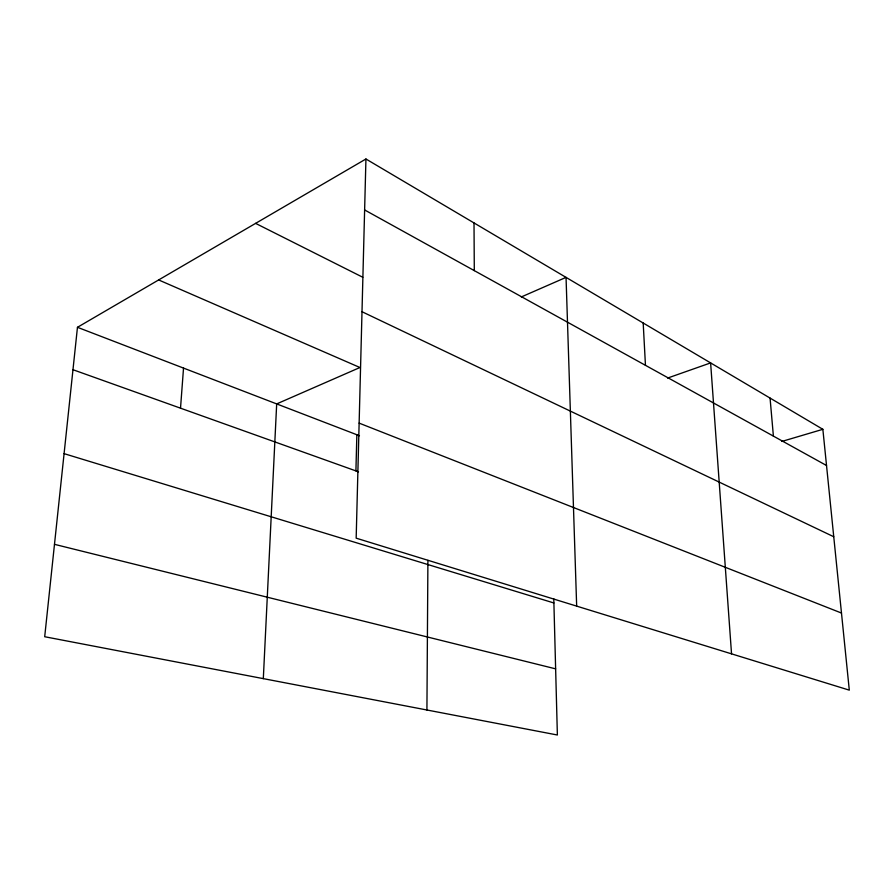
<?xml version="1.0" encoding="UTF-8"?>
<svg xmlns="http://www.w3.org/2000/svg" width="894" height="894" viewBox="0 0 894 894"><rect width="100%" height="100%" fill="white"/><g stroke="black" fill="none" stroke-linecap="round" stroke-linejoin="round"><path stroke-width="1.34" d="M426.919 709.992L427.913 560.404M355.913 470.903L356.862 434.741M365.937 158.998L356.17 538.166L849.3 690.146L822.86 429.31L365.937 158.998L77.465 327.305L44.7 636.729L557.375 735.002L553.788 598.846M263.317 678.635L276.682 403.909L359.936 367.512L158.651 279.945M180.521 408.167L183.527 368.093M521.336 296.931L566.047 277.375L576.664 606.121M667.583 378.073L710.618 362.908L731.538 653.849M781.837 441.446L822.86 429.31M54.489 544.334L555.632 668.846M64.089 453.649L553.889 602.969M72.973 369.714L358.494 471.831M77.465 327.305L359.466 435.747M359.131 423.119L841.489 613.049M362.003 311.727L833.744 536.735M255.606 223.377L362.796 277.263M364.629 209.945L826.525 465.506M770.058 398.076L773.399 436.116M643.188 323.013L645.457 365.322M474.01 222.93L474.301 270.625"/></g></svg>
